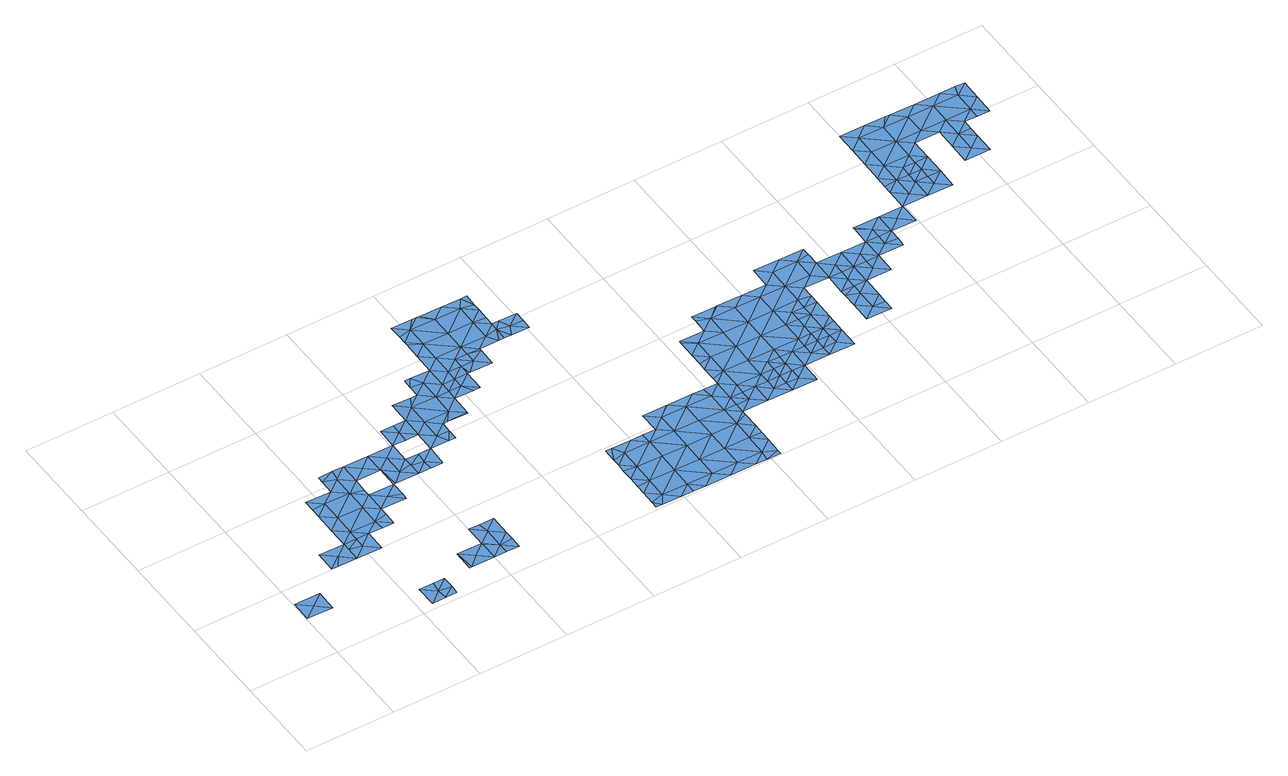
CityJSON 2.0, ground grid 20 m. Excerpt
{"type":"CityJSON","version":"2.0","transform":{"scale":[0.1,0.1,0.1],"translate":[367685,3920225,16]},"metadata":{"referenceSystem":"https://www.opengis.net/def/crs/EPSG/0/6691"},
"CityObjects":{
"waterbody1":{"type":"WaterBody","attributes":{"name":"9","class":"1140","function":"1","WaterBodyRiverFloodingRiskAttribute.description":"5","WaterBodyRiverFloodingRiskAttribute.rankOrg":"2","WaterBodyRiverFloodingRiskAttribute.adminType":"2","WaterBodyRiverFloodingRiskAttribute.scale":"L1"},"geometry":[{"type":"MultiSurface","lod":"1","boundaries":[[[0,1,2]],[[1,0,3]],[[4,1,3]],[[4,2,1]]]}]},
"waterbody2":{"type":"WaterBody","attributes":{"name":"9","class":"1140","function":"1","WaterBodyRiverFloodingRiskAttribute.description":"5","WaterBodyRiverFloodingRiskAttribute.rankOrg":"1","WaterBodyRiverFloodingRiskAttribute.adminType":"2","WaterBodyRiverFloodingRiskAttribute.scale":"L1"},"geometry":[{"type":"MultiSurface","lod":"1","boundaries":[[[5,6,7]],[[7,6,8]],[[5,9,6]],[[8,6,10]],[[10,6,9]]]}]},
"waterbody3":{"type":"WaterBody","attributes":{"name":"9","class":"1140","function":"1","WaterBodyRiverFloodingRiskAttribute.description":"5","WaterBodyRiverFloodingRiskAttribute.rankOrg":"2","WaterBodyRiverFloodingRiskAttribute.adminType":"2","WaterBodyRiverFloodingRiskAttribute.scale":"L1"},"geometry":[{"type":"MultiSurface","lod":"1","boundaries":[[[11,12,13]],[[12,11,14]],[[13,12,15]],[[16,17,18]],[[16,12,14]],[[18,15,12]],[[16,18,12]]]}]},
"waterbody4":{"type":"WaterBody","attributes":{"name":"9","class":"1140","function":"1","WaterBodyRiverFloodingRiskAttribute.description":"5","WaterBodyRiverFloodingRiskAttribute.rankOrg":"2","WaterBodyRiverFloodingRiskAttribute.adminType":"2","WaterBodyRiverFloodingRiskAttribute.scale":"L1"},"geometry":[{"type":"MultiSurface","lod":"1","boundaries":[[[19,20,21]],[[20,22,21]],[[23,9,21]],[[9,19,21]],[[10,23,22]],[[22,23,21]]]}]},
"waterbody5":{"type":"WaterBody","attributes":{"name":"9","class":"1140","function":"1","WaterBodyRiverFloodingRiskAttribute.description":"5","WaterBodyRiverFloodingRiskAttribute.rankOrg":"1","WaterBodyRiverFloodingRiskAttribute.adminType":"2","WaterBodyRiverFloodingRiskAttribute.scale":"L1"},"geometry":[{"type":"MultiSurface","lod":"1","boundaries":[[[24,25,26]],[[27,26,28]],[[29,30,31]],[[32,33,34]],[[35,36,37]],[[38,39,40]],[[38,41,42]],[[40,41,38]],[[40,39,43]],[[31,30,20]],[[22,20,43]],[[29,44,30]],[[30,44,27]],[[30,27,28]],[[30,28,43]],[[43,28,40]],[[40,28,25]],[[25,41,40]],[[25,45,41]],[[46,42,41]],[[46,41,45]],[[25,34,33]],[[25,33,45]],[[45,33,35]],[[35,33,36]],[[32,36,33]],[[47,48,32]],[[34,47,32]],[[47,34,49]],[[50,49,51]],[[52,53,49]],[[49,53,48]],[[48,53,54]],[[52,49,50]],[[25,24,34]],[[49,48,47]],[[28,26,25]],[[20,30,43]],[[52,55,56]],[[10,22,43]],[[50,57,52]],[[57,55,52]],[[54,53,56]],[[56,53,52]],[[39,10,43]]]}]},
"waterbody6":{"type":"WaterBody","attributes":{"name":"9","class":"1140","function":"1","WaterBodyRiverFloodingRiskAttribute.description":"5","WaterBodyRiverFloodingRiskAttribute.rankOrg":"2","WaterBodyRiverFloodingRiskAttribute.adminType":"2","WaterBodyRiverFloodingRiskAttribute.scale":"L1"},"geometry":[{"type":"MultiSurface","lod":"1","boundaries":[[[58,59,60]],[[58,61,59]],[[58,62,61]],[[63,59,61]],[[62,63,61]]]}]},
"waterbody7":{"type":"WaterBody","attributes":{"name":"9","class":"1140","function":"1","WaterBodyRiverFloodingRiskAttribute.description":"5","WaterBodyRiverFloodingRiskAttribute.rankOrg":"2","WaterBodyRiverFloodingRiskAttribute.adminType":"2","WaterBodyRiverFloodingRiskAttribute.scale":"L1"},"geometry":[{"type":"MultiSurface","lod":"1","boundaries":[[[51,26,64]],[[65,64,27]],[[66,64,65]],[[27,64,26]],[[51,64,66]]]}]},
"waterbody8":{"type":"WaterBody","attributes":{"name":"9","class":"1140","function":"1","WaterBodyRiverFloodingRiskAttribute.description":"5","WaterBodyRiverFloodingRiskAttribute.rankOrg":"1","WaterBodyRiverFloodingRiskAttribute.adminType":"2","WaterBodyRiverFloodingRiskAttribute.scale":"L1"},"geometry":[{"type":"MultiSurface","lod":"1","boundaries":[[[67,68,69]],[[70,71,72]],[[70,73,69]],[[73,67,69]],[[70,69,71]],[[72,71,74]],[[74,71,75]],[[76,71,63]],[[68,63,69]],[[62,75,71]],[[71,69,63]],[[71,76,62]]]}]},
"waterbody9":{"type":"WaterBody","attributes":{"name":"9","class":"1140","function":"1","WaterBodyRiverFloodingRiskAttribute.description":"5","WaterBodyRiverFloodingRiskAttribute.rankOrg":"2","WaterBodyRiverFloodingRiskAttribute.adminType":"2","WaterBodyRiverFloodingRiskAttribute.scale":"L1"},"geometry":[{"type":"MultiSurface","lod":"1","boundaries":[[[77,78,79]],[[80,79,78]],[[77,81,78]],[[56,82,81]],[[82,78,81]],[[78,82,57]],[[57,80,78]]]}]},
"waterbody10":{"type":"WaterBody","attributes":{"name":"9","class":"1140","function":"1","WaterBodyRiverFloodingRiskAttribute.description":"5","WaterBodyRiverFloodingRiskAttribute.rankOrg":"1","WaterBodyRiverFloodingRiskAttribute.adminType":"2","WaterBodyRiverFloodingRiskAttribute.scale":"L1"},"geometry":[{"type":"MultiSurface","lod":"1","boundaries":[[[83,84,85]],[[84,86,85]],[[86,84,87]],[[88,85,86]],[[89,85,88]],[[90,91,92]],[[93,94,54]],[[93,95,94]],[[54,94,96]],[[94,95,97]],[[98,99,100]],[[101,102,103]],[[104,102,101]],[[105,104,101]],[[106,104,105]],[[107,106,108]],[[108,106,105]],[[109,110,111]],[[110,109,112]],[[110,112,107]],[[107,112,113]],[[107,113,114]],[[114,113,115]],[[114,115,116]],[[116,115,117]],[[118,119,120]],[[106,119,104]],[[104,121,102]],[[121,122,100]],[[123,97,95]],[[122,98,100]],[[85,89,92]],[[92,89,124]],[[125,124,89]],[[126,124,125]],[[126,127,124]],[[128,124,127]],[[128,129,124]],[[130,131,129]],[[131,130,132]],[[132,113,133]],[[113,112,133]],[[134,133,112]],[[90,133,134]],[[131,133,90]],[[92,131,90]],[[135,91,90]],[[136,91,135]],[[137,91,136]],[[83,91,137]],[[136,135,138]],[[135,139,138]],[[135,140,139]],[[141,140,90]],[[139,142,138]],[[135,90,140]],[[90,134,141]],[[131,132,133]],[[129,131,124]],[[89,143,125]],[[92,124,131]],[[91,85,92]],[[89,88,143]],[[85,91,83]],[[134,112,109]],[[106,107,114]],[[144,96,94]],[[97,144,94]],[[118,97,119]],[[119,97,123]],[[119,123,104]],[[104,123,121]],[[121,123,122]],[[95,122,123]],[[77,122,95]],[[122,77,98]],[[114,145,106]],[[145,119,106]],[[120,119,145]],[[116,145,114]]]}]},
"waterbody11":{"type":"WaterBody","attributes":{"name":"9","class":"1140","function":"1","WaterBodyRiverFloodingRiskAttribute.description":"5","WaterBodyRiverFloodingRiskAttribute.rankOrg":"2","WaterBodyRiverFloodingRiskAttribute.adminType":"2","WaterBodyRiverFloodingRiskAttribute.scale":"L1"},"geometry":[{"type":"MultiSurface","lod":"1","boundaries":[[[111,110,146]],[[111,146,147]],[[146,148,147]],[[148,146,105]],[[108,105,146]],[[108,110,107]],[[110,108,146]]]}]},
"waterbody12":{"type":"WaterBody","attributes":{"name":"9","class":"1140","function":"1","WaterBodyRiverFloodingRiskAttribute.description":"5","WaterBodyRiverFloodingRiskAttribute.rankOrg":"2","WaterBodyRiverFloodingRiskAttribute.adminType":"2","WaterBodyRiverFloodingRiskAttribute.scale":"L1"},"geometry":[{"type":"MultiSurface","lod":"1","boundaries":[[[134,109,149]],[[141,134,149]],[[109,150,149]],[[151,152,149]],[[141,149,152]],[[150,109,111]],[[141,152,140]],[[150,151,149]]]}]},
"waterbody13":{"type":"WaterBody","attributes":{"name":"9","class":"1140","function":"1","WaterBodyRiverFloodingRiskAttribute.description":"5","WaterBodyRiverFloodingRiskAttribute.rankOrg":"2","WaterBodyRiverFloodingRiskAttribute.adminType":"2","WaterBodyRiverFloodingRiskAttribute.scale":"L1"},"geometry":[{"type":"MultiSurface","lod":"1","boundaries":[[[153,154,155]],[[156,154,153]],[[157,154,156]],[[155,154,158]],[[138,158,154]],[[138,142,158]],[[136,138,157]],[[154,157,138]]]}]},
"waterbody14":{"type":"WaterBody","attributes":{"name":"9","class":"1140","function":"1","WaterBodyRiverFloodingRiskAttribute.description":"5","WaterBodyRiverFloodingRiskAttribute.rankOrg":"2","WaterBodyRiverFloodingRiskAttribute.adminType":"2","WaterBodyRiverFloodingRiskAttribute.scale":"L1"},"geometry":[{"type":"MultiSurface","lod":"1","boundaries":[[[159,160,161]],[[159,161,162]],[[163,164,165]],[[166,161,165]],[[160,163,165]],[[159,167,168]],[[168,169,159]],[[162,167,159]],[[164,170,165]],[[165,161,160]],[[166,165,170]],[[159,169,160]]]}]},
"waterbody15":{"type":"WaterBody","attributes":{"name":"9","class":"1140","function":"1","WaterBodyRiverFloodingRiskAttribute.description":"5","WaterBodyRiverFloodingRiskAttribute.rankOrg":"1","WaterBodyRiverFloodingRiskAttribute.adminType":"2","WaterBodyRiverFloodingRiskAttribute.scale":"L1"},"geometry":[{"type":"MultiSurface","lod":"1","boundaries":[[[171,172,167]],[[173,174,175]],[[171,174,172]],[[176,174,171]],[[177,178,179]],[[171,167,162]],[[162,161,171]],[[161,176,171]],[[166,176,161]],[[166,170,180]],[[166,180,176]],[[180,177,176]],[[176,177,179]],[[176,179,174]],[[179,181,174]],[[174,181,175]],[[181,182,175]],[[183,175,182]],[[184,175,183]],[[184,173,175]],[[173,185,174]],[[185,172,174]],[[186,187,172]],[[172,187,167]],[[167,187,188]],[[188,187,189]],[[189,187,190]],[[189,190,191]],[[192,193,182]],[[192,182,194]],[[194,182,195]],[[194,195,196]],[[195,197,196]],[[181,197,195]],[[198,197,181]],[[197,198,199]],[[200,201,202]],[[202,203,200]],[[203,204,205]],[[206,207,205]],[[208,209,210]],[[208,211,212]],[[204,206,205]],[[213,206,204]],[[214,215,216]],[[217,216,215]],[[218,219,220]],[[221,222,223]],[[220,219,224]],[[225,226,222]],[[227,228,224]],[[227,229,230]],[[198,231,200]],[[232,233,225]],[[234,201,231]],[[235,234,231]],[[234,235,236]],[[237,238,239]],[[240,238,241]],[[242,243,244]],[[198,200,199]],[[238,242,241]],[[242,238,243]],[[243,238,237]],[[232,245,246]],[[247,248,249]],[[221,249,248]],[[248,250,221]],[[245,232,225]],[[245,225,222]],[[221,245,222]],[[245,221,250]],[[246,245,250]],[[239,233,237]],[[239,226,225]],[[229,226,239]],[[227,226,229]],[[224,226,227]],[[226,224,222]],[[222,224,219]],[[222,219,223]],[[223,219,218]],[[223,218,251]],[[223,251,252]],[[223,252,253]],[[254,255,256]],[[255,254,257]],[[258,255,257]],[[203,199,200]],[[205,199,203]],[[205,259,199]],[[207,259,205]],[[210,259,207]],[[210,207,208]],[[260,235,231]],[[231,201,200]],[[233,239,225]],[[239,238,229]],[[214,261,215]],[[262,215,261]],[[262,217,215]],[[209,212,217]],[[208,212,209]],[[263,264,209]],[[210,209,264]],[[212,216,217]],[[211,216,212]],[[265,266,267]],[[268,220,265]],[[268,269,220]],[[269,254,220]],[[196,270,271]],[[270,196,272]],[[272,196,273]],[[273,196,274]],[[273,274,275]],[[275,274,276]],[[275,276,277]],[[278,279,280]],[[263,281,264]],[[259,210,264]],[[279,277,280]],[[276,199,259]],[[274,197,276]],[[196,197,274]],[[194,196,271]],[[282,267,266]],[[191,266,189]],[[188,189,283]],[[168,188,169]],[[240,229,238]],[[230,229,240]],[[177,284,178]],[[178,198,179]],[[167,188,168]],[[197,199,276]],[[179,198,181]],[[195,182,181]],[[183,182,193]],[[282,266,191]],[[186,190,187]],[[218,220,254]],[[220,228,265]],[[224,228,220]],[[265,228,266]],[[228,189,266]],[[228,283,189]],[[227,283,228]],[[283,227,230]],[[283,230,188]],[[188,230,169]],[[169,230,285]],[[285,230,286]],[[240,286,230]],[[286,240,287]],[[287,240,241]],[[277,276,259]],[[277,259,280]],[[280,259,264]],[[264,278,280]],[[281,278,264]],[[284,260,178]],[[260,231,178]],[[178,231,198]],[[257,254,269]],[[256,218,254]],[[288,218,256]],[[249,221,253]],[[221,223,253]],[[288,251,218]]]}]},
"waterbody16":{"type":"WaterBody","attributes":{"name":"9","class":"1140","function":"1","WaterBodyRiverFloodingRiskAttribute.description":"5","WaterBodyRiverFloodingRiskAttribute.rankOrg":"1","WaterBodyRiverFloodingRiskAttribute.adminType":"2","WaterBodyRiverFloodingRiskAttribute.scale":"L1"},"geometry":[{"type":"MultiSurface","lod":"1","boundaries":[[[289,290,163]],[[291,164,290]],[[164,163,290]],[[290,289,292]],[[292,291,290]],[[291,170,164]]]}]},
"waterbody17":{"type":"WaterBody","attributes":{"name":"9","class":"1140","function":"1","WaterBodyRiverFloodingRiskAttribute.description":"5","WaterBodyRiverFloodingRiskAttribute.rankOrg":"2","WaterBodyRiverFloodingRiskAttribute.adminType":"2","WaterBodyRiverFloodingRiskAttribute.scale":"L1"},"geometry":[{"type":"MultiSurface","lod":"1","boundaries":[[[236,235,293]],[[294,292,260]],[[236,293,295]],[[296,295,293]],[[235,260,293]],[[292,293,260]],[[291,292,294]],[[293,292,296]],[[294,260,284]],[[284,177,294]],[[170,291,294]],[[180,170,294]],[[180,294,177]]]}]},
"waterbody18":{"type":"WaterBody","attributes":{"name":"9","class":"1140","function":"1","WaterBodyRiverFloodingRiskAttribute.description":"5","WaterBodyRiverFloodingRiskAttribute.rankOrg":"1","WaterBodyRiverFloodingRiskAttribute.adminType":"2","WaterBodyRiverFloodingRiskAttribute.scale":"L1"},"geometry":[{"type":"MultiSurface","lod":"1","boundaries":[[[297,296,298]],[[297,295,296]],[[299,295,297]],[[300,297,298]],[[297,300,299]],[[236,295,299]]]}]},
"waterbody19":{"type":"WaterBody","attributes":{"name":"9","class":"1140","function":"1","WaterBodyRiverFloodingRiskAttribute.description":"5","WaterBodyRiverFloodingRiskAttribute.rankOrg":"2","WaterBodyRiverFloodingRiskAttribute.adminType":"2","WaterBodyRiverFloodingRiskAttribute.scale":"L1"},"geometry":[{"type":"MultiSurface","lod":"1","boundaries":[[[202,201,301]],[[202,301,203]],[[204,203,301]],[[299,300,302]],[[303,302,300]],[[301,213,204]],[[302,304,301]],[[304,213,301]],[[303,304,302]],[[236,299,302]],[[302,234,236]],[[234,302,201]],[[201,302,301]]]}]},
"waterbody20":{"type":"WaterBody","attributes":{"name":"9","class":"1140","function":"1","WaterBodyRiverFloodingRiskAttribute.description":"5","WaterBodyRiverFloodingRiskAttribute.rankOrg":"1","WaterBodyRiverFloodingRiskAttribute.adminType":"2","WaterBodyRiverFloodingRiskAttribute.scale":"L1"},"geometry":[{"type":"MultiSurface","lod":"1","boundaries":[[[305,306,307]],[[308,307,306]],[[307,308,309]],[[310,309,311]],[[312,305,307]],[[307,309,310]],[[313,314,315]],[[314,313,310]],[[312,310,313]],[[310,312,307]],[[310,311,314]]]}]},
"waterbody21":{"type":"WaterBody","attributes":{"name":"9","class":"1140","function":"1","WaterBodyRiverFloodingRiskAttribute.description":"5","WaterBodyRiverFloodingRiskAttribute.rankOrg":"2","WaterBodyRiverFloodingRiskAttribute.adminType":"2","WaterBodyRiverFloodingRiskAttribute.scale":"L1"},"geometry":[{"type":"MultiSurface","lod":"1","boundaries":[[[315,316,208]],[[211,208,316]],[[317,216,311]],[[318,261,317]],[[214,216,317]],[[311,318,317]],[[216,211,316]],[[316,311,216]],[[314,311,316]],[[314,316,315]],[[261,214,317]]]}]},
"waterbody22":{"type":"WaterBody","attributes":{"name":"9","class":"1140","function":"1","WaterBodyRiverFloodingRiskAttribute.description":"5","WaterBodyRiverFloodingRiskAttribute.rankOrg":"2","WaterBodyRiverFloodingRiskAttribute.adminType":"2","WaterBodyRiverFloodingRiskAttribute.scale":"L1"},"geometry":[{"type":"MultiSurface","lod":"1","boundaries":[[[261,319,320]],[[321,320,319]],[[262,261,320]],[[322,262,320]],[[323,322,320]],[[323,320,321]]]}]},
"waterbody23":{"type":"WaterBody","attributes":{"name":"9","class":"1140","function":"1","WaterBodyRiverFloodingRiskAttribute.description":"5","WaterBodyRiverFloodingRiskAttribute.rankOrg":"1","WaterBodyRiverFloodingRiskAttribute.adminType":"2","WaterBodyRiverFloodingRiskAttribute.scale":"L1"},"geometry":[{"type":"MultiSurface","lod":"1","boundaries":[[[324,325,262]],[[324,323,326]],[[327,326,323]],[[325,324,328]],[[326,328,324]],[[262,322,324]],[[322,323,324]],[[327,323,329]],[[330,327,329]],[[327,330,326]]]}]},
"waterbody24":{"type":"WaterBody","attributes":{"name":"9","class":"1140","function":"1","WaterBodyRiverFloodingRiskAttribute.description":"5","WaterBodyRiverFloodingRiskAttribute.rankOrg":"2","WaterBodyRiverFloodingRiskAttribute.adminType":"2","WaterBodyRiverFloodingRiskAttribute.scale":"L1"},"geometry":[{"type":"MultiSurface","lod":"1","boundaries":[[[331,332,333]],[[334,333,332]],[[333,334,335]],[[336,331,333]],[[337,338,335]],[[335,338,333]],[[338,336,333]]]}]},
"waterbody25":{"type":"WaterBody","attributes":{"name":"9","class":"1140","function":"1","WaterBodyRiverFloodingRiskAttribute.description":"5","WaterBodyRiverFloodingRiskAttribute.rankOrg":"1","WaterBodyRiverFloodingRiskAttribute.adminType":"2","WaterBodyRiverFloodingRiskAttribute.scale":"L1"},"geometry":[{"type":"MultiSurface","lod":"1","boundaries":[[[331,336,339]],[[340,341,337]],[[341,340,342]],[[340,343,342]],[[344,343,340]],[[341,336,338]],[[345,346,347]],[[348,349,345]],[[350,351,352]],[[340,337,353]],[[354,355,356]],[[357,358,359]],[[360,359,358]],[[358,361,360]],[[362,363,364]],[[365,341,342]],[[346,340,353]],[[335,334,353]],[[354,366,367]],[[347,354,356]],[[347,356,368]],[[347,368,369]],[[345,347,369]],[[370,371,372]],[[371,370,357]],[[370,358,357]],[[348,345,369]],[[373,370,372]],[[374,375,376]],[[375,377,376]],[[344,350,343]],[[344,351,350]],[[346,351,344]],[[362,364,376]],[[370,356,358]],[[346,344,340]],[[355,358,356]],[[355,361,358]],[[355,364,361]],[[363,361,364]],[[345,351,346]],[[349,351,345]],[[351,349,352]],[[373,368,356]],[[377,362,376]],[[355,367,364]],[[378,332,339]],[[379,330,380]],[[381,330,379]],[[341,381,379]],[[341,365,381]],[[341,379,336]],[[378,339,380]],[[332,331,339]],[[337,335,353]],[[347,346,354]],[[354,346,366]],[[366,346,353]],[[334,366,353]],[[367,355,354]],[[374,376,364]],[[338,337,341]],[[367,374,364]],[[379,380,336]],[[336,380,339]],[[356,370,373]]]}]}
},
"vertices":[
[4,156,1],[32,133,1],[61,156,1],[3,110,1],[60,109,1],
[131,201,1],[147,224,1],[118,201,1],[119,247,1],[175,200,1],[175,246,1],
[229,61,2],[257,37,2],[260,60,2],[229,14,2],[286,60,2],[259,14,2],[285,14,2],[286,33,2],
[231,199,1],[232,246,1],[203,223,1],[204,246,1],[175,229,1],
[290,352,1],[262,361,1],[290,337,1],[290,291,1],[262,314,1],[289,245,1],[261,268,1],[263,245,1],[292,430,1],[263,407,1],[291,383,1],[235,416,1],[267,430,1],[235,430,1],[177,339,1],[176,293,1],[205,315,1],[205,362,1],[177,361,1],[204,269,1],[289,273,1],[234,384,1],[177,385,1],[320,406,1],[348,429,1],[348,383,1],[351,336,1],[347,336,1],[376,359,1],[376,405,1],[405,428,1],[404,365,1],[404,382,1],[404,335,1],
[348,59,2],[344,105,2],[343,59,2],[372,82,2],[400,58,2],[400,104,2],
[318,314,1],[346,290,1],[347,304,1],
[424,150,2],[401,151,2],[429,127,2],[457,104,2],[428,81,2],[457,84,2],[458,150,2],[456,57,2],[428,58,2],[400,101,2],
[461,381,2],[432,358,1],[460,335,1],[433,335,1],[434,381,1],[404,363,1],
[749,654,4],[749,671,4],[721,677,4],[736,700,4],[750,700,4],[693,701,4],[664,678,4],[663,586,4],[720,631,4],[664,632,4],[434,427,1],[434,451,1],[462,427,2],[406,474,1],[463,473,2],[503,380,2],[518,380,2],[518,403,2],[575,427,2],[530,426,2],[575,425,2],[547,449,2],[576,472,3],[548,495,4],[577,518,4],[576,495,4],[634,540,4],[605,517,4],[633,517,4],[605,541,4],[577,564,4],[549,541,4],[533,565,4],[520,544,4],[521,565,4],[463,520,4],[491,496,4],[503,519,4],[519,426,2],[490,404,2],[491,450,2],[607,679,4],[636,702,4],[626,702,4],[579,703,4],[579,674,4],[579,656,4],[579,647,4],[607,633,4],[578,610,4],[606,587,4],[634,563,4],[720,585,4],[748,608,4],[749,628,4],[748,591,4],[735,562,4],[691,562,4],[663,563,4],[748,562,4],[643,702,4],[435,474,1],[520,519,4],
[605,494,4],[633,471,4],[619,471,3],
[662,540,4],[639,517,4],[690,516,4],[691,557,4],
[805,584,4],[776,584,4],[804,561,4],[805,607,4],[765,608,4],[764,561,4],
[1054,164,1],[1082,141,1],[1083,187,1],[1054,187,1],[1139,140,1],[1139,163,1],[1111,163,1],[1111,186,1],[1026,188,1],[1026,165,1],[1025,141,1],[1139,186,1],
[1055,210,1],[1027,234,1],[1027,280,1],[1055,257,1],[1056,303,1],[1111,210,1],[1140,232,1],[1169,255,1],[1112,256,1],[1140,209,1],[1113,302,1],[1057,349,1],[1028,326,1],[1028,300,1],[1027,250,1],[995,234,1],[998,211,1],[997,165,1],[941,212,1],[970,235,1],[913,236,1],[1029,373,1],[1029,368,1],[1085,372,1],[1113,348,1],[1114,394,1],[1170,347,1],[1169,301,1],[1227,346,1],[1226,300,1],[1254,277,1],[1255,300,1],[1255,323,1],[1283,323,1],[1284,346,1],[1312,342,1],[1312,368,1],[1369,367,1],[1370,414,1],[1341,391,1],[1398,367,1],[1398,390,1],[1312,322,1],[1454,366,1],[1455,389,1],[1426,367,1],[1427,413,1],[770,122,1],[826,121,1],[827,167,1],[768,30,1],[826,75,1],[769,76,1],[883,120,1],[882,28,1],[882,74,1],[940,120,1],[884,167,1],[939,73,1],[997,119,1],[1226,254,1],[853,5,1],[910,4,1],[1254,254,1],[1225,231,1],[1254,231,1],[966,4,1],[995,26,1],[938,27,1],[996,73,1],[1024,49,1],[1023,13,1],[992,3,1],[1023,3,1],[825,29,1],[825,6,1],[739,7,1],[753,7,1],[740,22,1],[796,6,1],[741,99,1],[740,75,1],[740,53,1],[770,168,1],[742,161,1],[742,146,1],[756,192,1],[742,192,1],[1284,392,1],[1197,231,1],[1483,366,1],[1483,412,1],[1370,443,1],[1342,437,1],[856,190,1],[884,213,1],[856,236,1],[827,191,1],[799,191,1],[1086,418,1],[1086,404,1],[1140,417,1],[1143,417,1],[1171,394,1],[1200,416,1],[1228,393,1],[1256,415,1],[1314,461,1],[1257,462,1],[1285,438,1],[1370,460,1],[910,236,1],[940,166,1],[1168,232,1],[1025,132,1],[1025,95,1],[1024,72,1],[741,127,1],
[1195,139,1],[1167,162,1],[1168,186,1],[1196,185,1],
[1225,208,1],[1168,209,1],[1253,207,1],[1253,184,1],
[1282,207,1],[1310,183,1],[1282,230,1],[1310,230,1],
[1283,299,1],[1282,253,1],[1311,260,1],[1311,276,1],
[1367,229,1],[1424,228,1],[1396,252,1],[1424,252,1],[1425,274,1],[1396,298,1],[1425,320,1],[1368,275,1],[1368,307,1],[1397,321,1],[1368,321,1],
[1397,344,1],[1454,343,1],[1482,320,1],
[1539,365,1],[1511,389,1],[1540,386,1],[1512,412,1],[1540,411,1],
[1512,435,1],[1484,454,1],[1541,457,1],[1569,434,1],[1484,458,1],[1597,410,1],[1597,457,1],
[1683,502,1],[1712,501,1],[1684,525,1],[1712,547,1],[1684,548,1],[1655,502,1],[1656,548,1],[1655,525,1],
[1683,478,1],[1628,572,1],[1627,525,1],[1599,549,1],[1600,595,1],[1628,618,1],[1686,663,1],[1685,617,1],[1742,662,1],[1703,686,1],[1658,687,1],[1600,641,1],[1629,664,1],[1601,688,1],[1684,571,1],[1742,616,1],[1798,615,1],[1799,662,1],[1884,637,1],[1855,615,1],[1883,591,1],[1855,591,1],[1827,592,1],[1826,546,1],[1826,569,1],[1798,569,1],[1598,523,1],[1713,594,1],[1770,593,1],[1771,685,1],[1714,686,1],[1856,661,1],[1885,683,1],[1864,684,1],[1828,684,1],[1769,546,1],[1768,500,1],[1797,523,1],[1825,499,1],[1711,455,1],[1626,479,1],[1654,456,1],[1598,503,1]
]}
